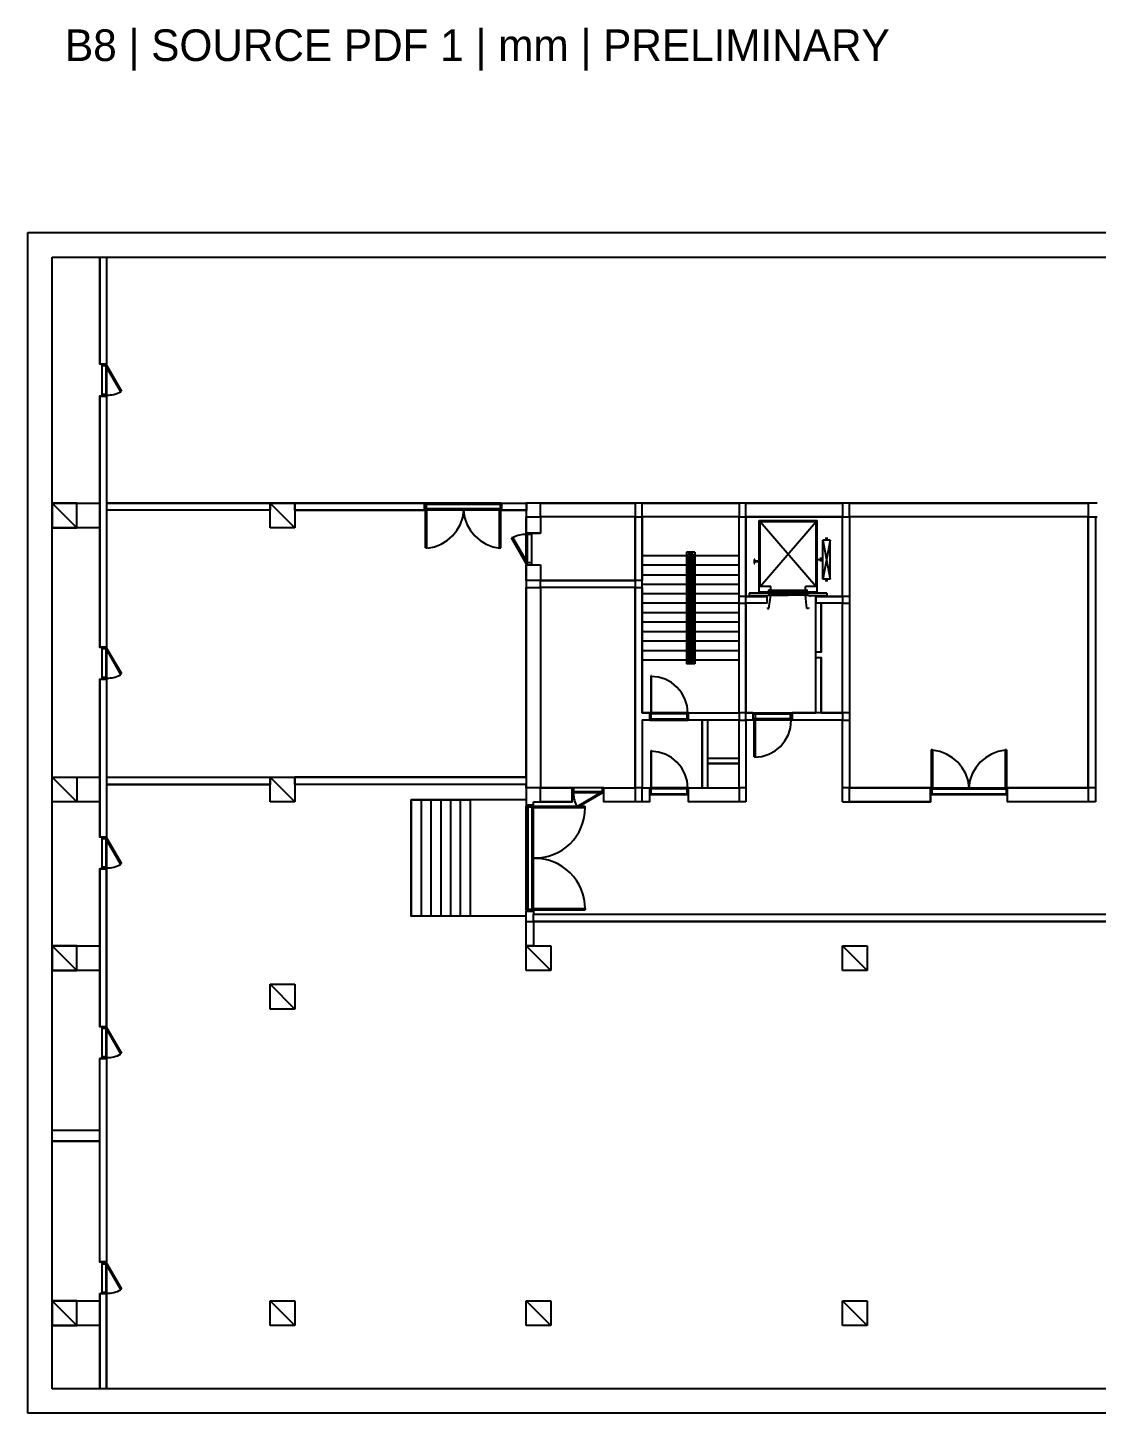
# Model space of a CAD drawing. Header units: millimetres. Extents: x -1062 to 473405, y -148599 to 38948.
# Drawn here: x -1062 to 29351, y -478 to 38948 of the extents above; entities that cross this region are included whole.
import ezdxf

# ---------------------------------------------------------------- set-up
doc = ezdxf.new("R2010")
doc.units = ezdxf.units.MM
for name, color, linetype in [('COLUMN', 1, 'Continuous'), ('CORE_REF', 8, 'Continuous'), ('DOOR', 3, 'Continuous'), ('TITLE', 2, 'Continuous'), ('WALL', 7, 'Continuous')]:
    doc.layers.add(name, color=color, linetype=linetype)

msp = doc.modelspace()

# ---------------------------------------------------------------- linework, layer by layer
at = {"layer": 'COLUMN'}
for p, q in [((334.3, 24721), (-363.9, 25419.5)), ((-363.9, 25419.5), (-363.9, 24721)), ((334.3, 25419.5), (-363.9, 25419.5)), ((-363.9, 25419.5), (994.3, 25419.5)), ((334.3, 24721), (334.3, 25419.5)), ((994.3, 25419.5), (994.3, 24721)), ((6541.2, 24721), (5843.1, 25419.5)), ((5843.1, 25419.5), (6541.2, 25419.5)), ((5843.1, 24721), (5843.1, 25419.5)), ((6541.2, 25419.5), (6541.2, 24721)), ((-363.9, 24721), (334.3, 24721)), ((994.3, 24721), (-363.9, 24721)), ((6541.2, 24721), (5843.1, 24721)), ((-363.9, 17620.9), (994.3, 17620.9)), ((334.3, 16922.4), (-363.9, 17620.9)), ((-363.9, 17620.9), (334.3, 17620.9)), ((-363.9, 16922.4), (-363.9, 17620.9)), ((334.3, 17620.9), (334.3, 16922.4)), ((994.3, 17620.9), (994.3, 16922.4)), ((6541.2, 16922.4), (5843.1, 17620.9)), ((5843.1, 17620.9), (6541.2, 17620.9)), ((5843.1, 16922.4), (5843.1, 17620.9)), ((6541.2, 17620.9), (6541.2, 16922.4)), ((994.3, 16922.4), (-363.9, 16922.4)), ((334.3, 16922.4), (-363.9, 16922.4)), ((6541.2, 16922.4), (5843.1, 16922.4)), ((334.3, 12121.3), (-363.9, 12819.8)), ((-363.9, 12819.8), (-363.9, 12121.3)), ((334.3, 12819.8), (-363.9, 12819.8)), ((-363.9, 12819.8), (994.3, 12819.8)), ((334.3, 12121.3), (334.3, 12819.8)), ((994.3, 12819.8), (994.3, 12121.3)), ((13827.2, 12121.3), (13129, 12819.8)), ((13129, 12819.8), (13827.2, 12819.8)), ((13129, 12121.3), (13129, 12819.8)), ((13827.2, 12819.8), (13827.2, 12121.3)), ((22826.7, 12121.3), (22128.5, 12819.8)), ((22128.5, 12819.8), (22826.7, 12819.8)), ((22128.5, 12121.3), (22128.5, 12819.8)), ((22826.7, 12819.8), (22826.7, 12121.3)), ((-363.9, 12121.3), (334.3, 12121.3)), ((994.3, 12121.3), (-363.9, 12121.3)), ((13827.2, 12121.3), (13129, 12121.3)), ((22826.7, 12121.3), (22128.5, 12121.3)), ((6541.2, 11016.3), (5843.1, 11727.5)), ((5843.1, 11727.5), (6541.2, 11727.5)), ((5843.1, 11016.3), (5843.1, 11727.5)), ((6541.2, 11727.5), (6541.2, 11016.3)), ((6541.2, 11016.3), (5843.1, 11016.3)), ((334.3, 2023.7), (-363.9, 2722.3)), ((-363.9, 2722.3), (-363.9, 2023.7)), ((334.3, 2722.3), (-363.9, 2722.3)), ((-363.9, 2722.3), (994.3, 2722.3)), ((334.3, 2023.7), (334.3, 2722.3)), ((994.3, 2722.3), (994.3, 2023.7)), ((6541.2, 2023.7), (5843.1, 2722.3)), ((5843.1, 2722.3), (6541.2, 2722.3)), ((5843.1, 2023.7), (5843.1, 2722.3)), ((6541.2, 2722.3), (6541.2, 2023.7)), ((13827.2, 2023.7), (13129, 2722.3)), ((13129, 2722.3), (13827.2, 2722.3)), ((13129, 2023.7), (13129, 2722.3)), ((13827.2, 2722.3), (13827.2, 2023.7)), ((22826.7, 2023.7), (22128.5, 2722.3)), ((22128.5, 2722.3), (22826.7, 2722.3)), ((22128.5, 2023.7), (22128.5, 2722.3)), ((22826.7, 2722.3), (22826.7, 2023.7)), ((-363.9, 2023.7), (334.3, 2023.7)), ((994.3, 2023.7), (-363.9, 2023.7)), ((6541.2, 2023.7), (5843.1, 2023.7)), ((13827.2, 2023.7), (13129, 2023.7)), ((22826.7, 2023.7), (22128.5, 2023.7))]:
    msp.add_line(p, q, dxfattribs=at)
at = {"layer": 'CORE_REF'}
for p, q in [((19754.9, 22892), (19754.9, 24924.2)), ((19754.9, 24924.2), (21405, 24924.2)), ((19780.3, 23044.4), (19780.3, 24898.8)), ((19780.3, 24898.8), (21379.6, 24898.8)), ((19780.3, 23044.4), (21379.6, 24898.8)), ((19780.3, 24898.8), (21379.6, 23044.4)), ((21379.6, 23044.4), (21379.6, 24898.8)), ((21405, 22892), (21405, 24924.2)), ((21773.1, 24365.3), (21570, 24365.3)), ((21570, 23260.3), (21570, 24365.3)), ((21773.1, 24365.3), (21570, 23260.3)), ((21570, 24365.3), (21773.1, 23260.3)), ((21633.5, 24416.1), (21709.6, 24416.1)), ((21671.6, 24416.1), (21633.5, 24416.1)), ((21671.6, 24416.1), (21671.6, 24390.7)), ((21684.3, 24416.1), (21671.6, 24416.1)), ((21671.6, 24390.7), (21671.6, 24365.3)), ((21709.6, 24416.1), (21684.3, 24416.1)), ((21773.1, 23260.3), (21773.1, 24365.3)), ((17685.9, 23920.8), (16429.3, 23920.8)), ((17927.1, 24022.4), (17685.9, 24022.4)), ((17685.9, 24022.4), (17685.9, 20847.1)), ((17876.3, 23971.6), (17736.7, 23971.6)), ((17736.7, 23971.6), (17736.7, 20897.9)), ((17876.3, 23920.8), (17736.7, 23920.8)), ((17774.7, 23920.8), (17774.7, 20948.7)), ((17825.5, 23920.8), (17825.5, 20948.7)), ((17876.3, 23920.8), (17863.6, 23920.8)), ((17876.3, 23971.6), (17876.3, 20897.9)), ((17927.1, 24022.4), (17927.1, 20847.1)), ((19183.7, 23920.8), (17927.1, 23920.8)), ((19628, 23819.2), (19615.3, 23819.2)), ((19615.3, 23819.2), (19615.3, 23704.9)), ((19615.3, 23704.9), (19628, 23704.9)), ((19628, 23768.4), (19628, 23819.2)), ((19640.7, 23768.4), (19628, 23768.4)), ((19628, 23717.6), (19628, 23755.7)), ((19628, 23755.7), (19640.7, 23755.7)), ((19691.4, 23768.4), (19640.7, 23768.4)), ((19640.7, 23755.7), (19691.4, 23755.7)), ((19729.5, 23768.4), (19691.4, 23768.4)), ((19691.4, 23755.7), (19729.5, 23755.7)), ((19729.5, 23755.7), (19729.5, 23768.4)), ((21392.3, 23806.5), (21392.3, 23819.2)), ((21392.3, 23819.2), (21430.4, 23819.2)), ((21430.4, 23806.5), (21392.3, 23806.5)), ((21430.4, 23819.2), (21455.8, 23819.2)), ((21455.8, 23806.5), (21430.4, 23806.5)), ((21455.8, 23819.2), (21468.5, 23819.2)), ((21468.5, 23806.5), (21455.8, 23806.5)), ((21468.5, 23819.2), (21493.9, 23819.2)), ((21493.9, 23806.5), (21468.5, 23806.5)), ((21493.9, 23819.2), (21506.6, 23819.2)), ((21506.6, 23806.5), (21493.9, 23806.5)), ((21506.6, 23819.2), (21506.6, 23870)), ((21506.6, 23870), (21506.6, 23755.7)), ((21506.6, 23755.7), (21506.6, 23806.5)), ((17685.9, 23654.1), (16429.3, 23654.1)), ((17685.9, 23374.6), (16429.3, 23374.6)), ((17774.7, 23654.1), (17736.7, 23654.1)), ((17774.7, 23374.6), (17736.7, 23374.6)), ((17876.3, 23654.1), (17825.5, 23654.1)), ((17876.3, 23374.6), (17825.5, 23374.6)), ((19183.7, 23654.1), (17927.1, 23654.1)), ((19183.7, 23374.6), (17927.1, 23374.6)), ((17685.9, 23107.9), (16429.3, 23107.9)), ((17774.7, 23107.9), (17736.7, 23107.9)), ((17876.3, 23107.9), (17825.5, 23107.9)), ((19183.7, 23107.9), (17927.1, 23107.9)), ((19754.9, 22892), (21405, 22892)), ((20084.9, 23044.4), (19780.3, 23044.4)), ((20084.9, 22942.8), (20021.4, 22942.8)), ((20034.1, 22942.8), (20580, 22942.8)), ((20034.1, 22904.7), (20034.1, 22942.8)), ((20034.1, 22904.7), (20580, 22904.7)), ((20084.9, 22942.8), (20084.9, 23044.4)), ((20580, 22942.8), (21113.1, 22942.8)), ((20580, 22904.7), (20580, 22942.8)), ((20580, 22904.7), (21113.1, 22904.7)), ((21379.6, 23044.4), (21075, 23044.4)), ((21075, 22942.8), (21075, 23044.4)), ((21075, 22942.8), (21138.5, 22942.8)), ((21113.1, 22904.7), (21113.1, 22942.8)), ((21773.1, 23260.3), (21570, 23260.3)), ((21671.6, 23222.2), (21633.5, 23222.2)), ((21709.6, 23209.5), (21633.5, 23209.5)), ((21671.6, 23234.9), (21671.6, 23260.3)), ((21671.6, 23222.2), (21671.6, 23234.9)), ((21684.3, 23222.2), (21671.6, 23222.2)), ((21709.6, 23222.2), (21684.3, 23222.2)), ((17685.9, 22841.2), (16429.3, 22841.2)), ((17685.9, 22574.4), (16429.3, 22574.4)), ((17774.7, 22841.2), (17736.7, 22841.2)), ((17774.7, 22574.4), (17736.7, 22574.4)), ((17876.3, 22841.2), (17825.5, 22841.2)), ((17876.3, 22574.4), (17825.5, 22574.4)), ((19183.7, 22841.2), (17927.1, 22841.2)), ((19183.7, 22574.4), (17927.1, 22574.4)), ((21684.3, 22853.9), (19475.6, 22853.9)), ((19475.6, 22853.9), (19475.6, 22765)), ((19475.6, 22790.4), (19996.1, 22790.4)), ((19932.6, 22765), (20008.8, 22803.1)), ((20084.9, 22803.1), (20008.8, 22803.1)), ((20008.8, 22803.1), (20008.8, 22790.4)), ((20034.1, 22853.9), (20580, 22853.9)), ((20034.1, 22853.9), (20034.1, 22803.1)), ((20034.1, 22803.1), (20580, 22803.1)), ((20034.1, 22422), (20084.9, 22803.1)), ((21113.1, 22853.9), (20580, 22853.9)), ((20580, 22803.1), (20580, 22853.9)), ((21113.1, 22803.1), (20580, 22803.1)), ((21113.1, 22422), (21075, 22803.1)), ((21075, 22803.1), (21151.1, 22803.1)), ((21113.1, 22853.9), (21113.1, 22803.1)), ((21151.1, 22803.1), (21151.1, 22790.4)), ((21227.3, 22765), (21151.1, 22803.1)), ((21163.8, 22790.4), (21684.3, 22790.4)), ((21684.3, 22853.9), (21684.3, 22765)), ((17685.9, 22295), (16429.3, 22295)), ((17774.7, 22295), (17736.7, 22295)), ((17876.3, 22295), (17825.5, 22295)), ((19183.7, 22295), (17927.1, 22295)), ((19996.1, 22447.4), (19996.1, 22422)), ((19996.1, 22422), (20034.1, 22422)), ((21163.8, 22422), (21113.1, 22422)), ((21163.8, 22447.4), (21163.8, 22422)), ((17685.9, 22028.3), (16429.3, 22028.3)), ((17685.9, 21761.6), (16429.3, 21761.6)), ((17774.7, 22028.3), (17736.7, 22028.3)), ((17774.7, 21761.6), (17736.7, 21761.6)), ((17876.3, 22028.3), (17825.5, 22028.3)), ((17876.3, 21761.6), (17825.5, 21761.6)), ((19183.7, 22028.3), (17927.1, 22028.3)), ((19183.7, 21761.6), (17927.1, 21761.6)), ((17685.9, 21494.8), (16429.3, 21494.8)), ((17774.7, 21494.8), (17736.7, 21494.8)), ((17876.3, 21494.8), (17825.5, 21494.8)), ((19183.7, 21494.8), (17927.1, 21494.8)), ((17685.9, 21215.4), (16429.3, 21215.4)), ((17685.9, 20948.7), (16429.3, 20948.7)), ((17774.7, 21215.4), (17736.7, 21215.4)), ((17774.7, 20948.7), (17736.7, 20948.7)), ((17876.3, 20897.9), (17736.7, 20897.9)), ((17876.3, 20948.7), (17774.7, 20948.7)), ((17876.3, 21215.4), (17825.5, 21215.4)), ((17876.3, 20948.7), (17863.6, 20948.7)), ((19183.7, 21215.4), (17927.1, 21215.4)), ((19183.7, 20948.7), (17927.1, 20948.7)), ((17927.1, 20847.1), (17685.9, 20847.1))]:
    msp.add_line(p, q, dxfattribs=at)
at = {"layer": 'DOOR'}
for p, q in [((1184.7, 29369.6), (1045.1, 29369.6)), ((1045.1, 29369.6), (1045.1, 29331.5)), ((1045.1, 29331.5), (1159.3, 29331.5)), ((1045.1, 29331.5), (1045.1, 28518.6)), ((1159.3, 29331.5), (1159.3, 29344.2)), ((1159.3, 29344.2), (1184.7, 29344.2)), ((1184.7, 29344.2), (1159.3, 29318.8)), ((1159.3, 29331.5), (1159.3, 28505.9)), ((1159.3, 29318.8), (1578.2, 28594.9)), ((1184.7, 29344.2), (1184.7, 29369.6)), ((1184.7, 29344.2), (1603.6, 28607.6)), ((1184.7, 29344.2), (1184.7, 28505.9)), ((1045.1, 28518.6), (1159.3, 28518.6)), ((1045.1, 28518.6), (1045.1, 28467.8)), ((1184.7, 28467.8), (1045.1, 28467.8)), ((1159.3, 28518.6), (1159.3, 28505.9)), ((1159.3, 28505.9), (1184.7, 28505.9)), ((1184.7, 28505.9), (1184.7, 28467.8)), ((1192.3, 28493.6), (1243.2, 28493.7)), ((1243.2, 28493.7), (1293.9, 28497.3)), ((1293.9, 28497.3), (1344, 28504.3)), ((1344, 28504.3), (1393.5, 28514.7)), ((1393.5, 28514.7), (1442.2, 28528.4)), ((1442.2, 28528.4), (1489.9, 28545.5)), ((1489.9, 28545.5), (1536.4, 28565.8)), ((1536.4, 28565.8), (1581.6, 28589.3)), ((1578.2, 28594.9), (1603.6, 28607.6)), ((10260.4, 25419.5), (10235, 25419.5)), ((10260.4, 25381.4), (10260.4, 25419.5)), ((12405.5, 25419.5), (10260.4, 25419.5)), ((10285.7, 25381.4), (10260.4, 25381.4)), ((10260.4, 25216.3), (10260.4, 25254.4)), ((10260.4, 25254.4), (10285.7, 25254.4)), ((10285.7, 25254.4), (10285.7, 25381.4)), ((12392.8, 25381.4), (10285.7, 25381.4)), ((12392.8, 25254.4), (10285.7, 25254.4)), ((12392.8, 25254.4), (12392.8, 25381.4)), ((12392.8, 25381.4), (12405.5, 25381.4)), ((12405.5, 25254.4), (12392.8, 25254.4)), ((12405.5, 25381.4), (12405.5, 25419.5)), ((12405.5, 25419.5), (12430.9, 25419.5)), ((12405.5, 25216.3), (12405.5, 25254.4)), ((10235, 25216.3), (10260.4, 25216.3)), ((12405.5, 25216.3), (10260.4, 25216.3)), ((10260.4, 24149.4), (10260.4, 25216.3)), ((10298.4, 24149.4), (10298.4, 25216.3)), ((11252.2, 24817.1), (11318.3, 25009.6)), ((11318.3, 25009.6), (11349.8, 25215.7)), ((11341.4, 25215.7), (11372.9, 25009.6)), ((11372.9, 25009.6), (11439.1, 24817.1)), ((12367.4, 24149.4), (12367.4, 25216.3)), ((12430.9, 25216.3), (12405.5, 25216.3)), ((12405.5, 24149.4), (12405.5, 25216.3)), ((10878.5, 24356.2), (11028.9, 24487)), ((11028.9, 24487), (11154.6, 24641.8)), ((11154.6, 24641.8), (11252.2, 24817.1)), ((11439.1, 24817.1), (11536.7, 24641.8)), ((11536.7, 24641.8), (11662.3, 24487)), ((11662.3, 24487), (11812.8, 24356.2)), ((12790, 24457.9), (12744.9, 24434.4)), ((12836.5, 24478.2), (12790, 24457.9)), ((12884.2, 24495.3), (12836.5, 24478.2)), ((12932.9, 24509), (12884.2, 24495.3)), ((12982.4, 24519.4), (12932.9, 24509)), ((13032.6, 24526.4), (12982.4, 24519.4)), ((13083.2, 24530), (13032.6, 24526.4)), ((13134.1, 24530.1), (13083.2, 24530)), ((13129, 24543.1), (13129, 24568.5)), ((13129, 24568.5), (13281.3, 24568.5)), ((13167.1, 24543.1), (13129, 24543.1)), ((13129, 23704.9), (13129, 24543.1)), ((13167.1, 24530.4), (13167.1, 24543.1)), ((13167.1, 23717.6), (13167.1, 24543.1)), ((13281.3, 24530.4), (13167.1, 24530.4)), ((13281.3, 24530.4), (13281.3, 24568.5)), ((13281.3, 23717.6), (13281.3, 24530.4)), ((10260.4, 24149.4), (10298.4, 24149.4)), ((10311.8, 24141.8), (10516.6, 24180.2)), ((10516.6, 24180.2), (10706.6, 24252.8)), ((10706.6, 24252.8), (10878.5, 24356.2)), ((11812.8, 24356.2), (11984.6, 24252.8)), ((11984.6, 24252.8), (12174.7, 24180.2)), ((12174.7, 24180.2), (12379.5, 24141.8)), ((12367.4, 24149.4), (12405.5, 24149.4)), ((12748.2, 24441.5), (12710.2, 24428.8)), ((13129, 23704.9), (12710.2, 24428.8)), ((13167.1, 23717.6), (12748.2, 24441.5)), ((13129, 23704.9), (13167.1, 23717.6)), ((13167.1, 23704.9), (13129, 23704.9)), ((13129, 23704.9), (13129, 23666.8)), ((13129, 23666.8), (13281.3, 23666.8)), ((13281.3, 23717.6), (13167.1, 23717.6)), ((13167.1, 23717.6), (13167.1, 23704.9)), ((13281.3, 23666.8), (13281.3, 23717.6)), ((1184.7, 21317), (1045.1, 21317)), ((1045.1, 21317), (1045.1, 21278.9)), ((1159.3, 21278.9), (1159.3, 21291.6)), ((1159.3, 21291.6), (1184.7, 21291.6)), ((1184.7, 21291.6), (1159.3, 21278.9)), ((1184.7, 21291.6), (1184.7, 21317)), ((1184.7, 21291.6), (1603.6, 20567.6)), ((1184.7, 21291.6), (1184.7, 20453.3)), ((1045.1, 21278.9), (1159.3, 21278.9)), ((1045.1, 21278.9), (1045.1, 20466)), ((1159.3, 21278.9), (1159.3, 20453.3)), ((1159.3, 21278.9), (1578.2, 20542.2)), ((1489.9, 20492.8), (1536.4, 20513.1)), ((1536.4, 20513.1), (1581.6, 20536.7)), ((1578.2, 20542.2), (1603.6, 20567.6)), ((16670.4, 20504.1), (16670.4, 19449.9)), ((16695.8, 20504.1), (16670.4, 20504.1)), ((16695.8, 19449.9), (16695.8, 20504.1)), ((1045.1, 20466), (1159.3, 20466)), ((1045.1, 20466), (1045.1, 20415.2)), ((1184.7, 20415.2), (1045.1, 20415.2)), ((1159.3, 20466), (1159.3, 20453.3)), ((1159.3, 20453.3), (1184.7, 20453.3)), ((1184.7, 20453.3), (1184.7, 20415.2)), ((1192.3, 20441), (1243.2, 20441.1)), ((1243.2, 20441.1), (1293.9, 20444.7)), ((1293.9, 20444.7), (1344, 20451.7)), ((1344, 20451.7), (1393.5, 20462.1)), ((1393.5, 20462.1), (1442.2, 20475.8)), ((1442.2, 20475.8), (1489.9, 20492.8)), ((16887.8, 20470.1), (16676.8, 20491.4)), ((17084.4, 20409.1), (16887.8, 20470.1)), ((17262.3, 20312.5), (17084.4, 20409.1)), ((17417.3, 20184.5), (17262.3, 20312.5)), ((17545.1, 20029.4), (17417.3, 20184.5)), ((17641.7, 19851.4), (17545.1, 20029.4)), ((17702.7, 19654.8), (17641.7, 19851.4)), ((16670.4, 19449.9), (16645.1, 19449.9)), ((16645.1, 19449.9), (16645.1, 19246.7)), ((16670.4, 19449.9), (16695.8, 19449.9)), ((16670.4, 19424.5), (16670.4, 19449.9)), ((16683.1, 19424.5), (16670.4, 19424.5)), ((16683.1, 19284.8), (16683.1, 19424.5)), ((17698.6, 19424.5), (16683.1, 19424.5)), ((17711.3, 19449.9), (16695.8, 19449.9)), ((17711.3, 19424.5), (17698.6, 19424.5)), ((17698.6, 19424.5), (17698.6, 19284.8)), ((17724, 19443.6), (17702.7, 19654.8)), ((17736.7, 19449.9), (17711.3, 19449.9)), ((17711.3, 19449.9), (17711.3, 19424.5)), ((17736.7, 19246.7), (17736.7, 19449.9)), ((19589.9, 19246.7), (19589.9, 19449.9)), ((19589.9, 19449.9), (19615.3, 19449.9)), ((19615.3, 19449.9), (19615.3, 19424.5)), ((19615.3, 19449.9), (20668.8, 19449.9)), ((19615.3, 19424.5), (19640.7, 19424.5)), ((19640.7, 19424.5), (19640.7, 19284.8)), ((19640.7, 19424.5), (20643.4, 19424.5)), ((20643.4, 19284.8), (20643.4, 19424.5)), ((20643.4, 19424.5), (20668.8, 19424.5)), ((20668.8, 19424.5), (20668.8, 19449.9)), ((20668.8, 19449.9), (20694.2, 19449.9)), ((16645.1, 19246.7), (16670.4, 19246.7)), ((16670.4, 19246.7), (16670.4, 19284.8)), ((16670.4, 19284.8), (16683.1, 19284.8)), ((16670.4, 19246.7), (17711.3, 19246.7)), ((16683.1, 19284.8), (17698.6, 19284.8)), ((17698.6, 19284.8), (17711.3, 19284.8)), ((17711.3, 19284.8), (17711.3, 19246.7)), ((17711.3, 19246.7), (17736.7, 19246.7)), ((19615.3, 19246.7), (19589.9, 19246.7)), ((19640.7, 19284.8), (19615.3, 19284.8)), ((19615.3, 19284.8), (19615.3, 19246.7)), ((19615.3, 18205.2), (19615.3, 19246.7)), ((19615.3, 19246.7), (19640.7, 19246.7)), ((20643.4, 19284.8), (19640.7, 19284.8)), ((19640.7, 19246.7), (19640.7, 18205.2)), ((20668.8, 19246.7), (19640.7, 19246.7)), ((20586.5, 18832.5), (20647.5, 19029.2)), ((20668.8, 19284.8), (20643.4, 19284.8)), ((20647.5, 19029.2), (20668.8, 19240.4)), ((20668.8, 19246.7), (20668.8, 19284.8)), ((20694.2, 19246.7), (20668.8, 19246.7)), ((20362.1, 18499.4), (20490, 18654.5)), ((20490, 18654.5), (20586.5, 18832.5)), ((16670.4, 18370.3), (16670.4, 17316.1)), ((16695.8, 18370.3), (16670.4, 18370.3)), ((16887.8, 18336.3), (16676.8, 18357.6)), ((16695.8, 17316.1), (16695.8, 18370.3)), ((17084.4, 18275.3), (16887.8, 18336.3)), ((17262.3, 18178.7), (17084.4, 18275.3)), ((17417.3, 18050.7), (17262.3, 18178.7)), ((19640.7, 18205.2), (19615.3, 18205.2)), ((19621.6, 18192.5), (19832.7, 18213.8)), ((19832.7, 18213.8), (20029.2, 18274.8)), ((20029.2, 18274.8), (20207.1, 18371.5)), ((20207.1, 18371.5), (20362.1, 18499.4)), ((24654.5, 18395.7), (24654.5, 17316.1)), ((24692.6, 18395.7), (24654.5, 18395.7)), ((24692.6, 18395.7), (24692.6, 17316.1)), ((24898, 18352.2), (24693.2, 18390.6)), ((25088, 18279.7), (24898, 18352.2)), ((25259.9, 18176.2), (25088, 18279.7)), ((25410.3, 18045.4), (25259.9, 18176.2)), ((26194.2, 18176.2), (26043.8, 18045.4)), ((26366.1, 18279.7), (26194.2, 18176.2)), ((26556.1, 18352.2), (26366.1, 18279.7)), ((26760.9, 18390.6), (26556.1, 18352.2)), ((26799.6, 18395.7), (26761.6, 18395.7)), ((26761.6, 18395.7), (26761.6, 17316.1)), ((26799.6, 18395.7), (26799.6, 17316.1)), ((17545.1, 17895.6), (17417.3, 18050.7)), ((17641.7, 17717.6), (17545.1, 17895.6)), ((25536, 17890.6), (25410.3, 18045.4)), ((25633.6, 17715.3), (25536, 17890.6)), ((25918.1, 17890.6), (25820.5, 17715.3)), ((26043.8, 18045.4), (25918.1, 17890.6)), ((17702.7, 17520.9), (17641.7, 17717.6)), ((17724, 17309.8), (17702.7, 17520.9)), ((25699.8, 17522.8), (25633.6, 17715.3)), ((25731.2, 17316.7), (25699.8, 17522.8)), ((25754.3, 17522.8), (25722.9, 17316.7)), ((25820.5, 17715.3), (25754.3, 17522.8)), ((14436.4, 17176.4), (14436.4, 17316.1)), ((14474.5, 17316.1), (14436.4, 17316.1)), ((14461.8, 17176.4), (14436.4, 17176.4)), ((14474.5, 17201.8), (14461.8, 17201.8)), ((14461.8, 17201.8), (14461.8, 17176.4)), ((15286.9, 17201.8), (14461.8, 17201.8)), ((15299.6, 17176.4), (14461.8, 17176.4)), ((15286.9, 17316.1), (14474.5, 17316.1)), ((14474.5, 17316.1), (14474.5, 17201.8)), ((14474.9, 17168.8), (14475, 17117.8)), ((14475, 17117.8), (14478.6, 17067.2)), ((14478.6, 17067.2), (14485.6, 17017)), ((14485.6, 17017), (14495.9, 16967.4)), ((14495.9, 16967.4), (14509.7, 16918.7)), ((15286.9, 17201.8), (14563.4, 16782.6)), ((15299.6, 17176.4), (14576.1, 16757.2)), ((15337.6, 17316.1), (15286.9, 17316.1)), ((15286.9, 17316.1), (15286.9, 17201.8)), ((15286.9, 17201.8), (15299.6, 17201.8)), ((15299.6, 17176.4), (15286.9, 17201.8)), ((15299.6, 17201.8), (15299.6, 17176.4)), ((15299.6, 17176.4), (15337.6, 17176.4)), ((15337.6, 17176.4), (15337.6, 17316.1)), ((16670.4, 17316.1), (16645.1, 17316.1)), ((16645.1, 17316.1), (16645.1, 17125.6)), ((16645.1, 17125.6), (16670.4, 17125.6)), ((16670.4, 17316.1), (16695.8, 17316.1)), ((16670.4, 17290.7), (16670.4, 17316.1)), ((16683.1, 17290.7), (16670.4, 17290.7)), ((16670.4, 17125.6), (16670.4, 17151)), ((16670.4, 17151), (16683.1, 17151)), ((16670.4, 17125.6), (17711.3, 17125.6)), ((16683.1, 17151), (16683.1, 17290.7)), ((17698.6, 17290.7), (16683.1, 17290.7)), ((16683.1, 17151), (17698.6, 17151)), ((17711.3, 17316.1), (16695.8, 17316.1)), ((17711.3, 17290.7), (17698.6, 17290.7)), ((17698.6, 17290.7), (17698.6, 17151)), ((17698.6, 17151), (17711.3, 17151)), ((17736.7, 17316.1), (17711.3, 17316.1)), ((17711.3, 17316.1), (17711.3, 17290.7)), ((17711.3, 17151), (17711.3, 17125.6)), ((17711.3, 17125.6), (17736.7, 17125.6)), ((17736.7, 17125.6), (17736.7, 17316.1)), ((24629.1, 17125.6), (24629.1, 17316.1)), ((24629.1, 17316.1), (24654.5, 17316.1)), ((24654.5, 17125.6), (24629.1, 17125.6)), ((24654.5, 17316.1), (24654.5, 17290.7)), ((24654.5, 17316.1), (26799.6, 17316.1)), ((24654.5, 17290.7), (24667.2, 17290.7)), ((24667.2, 17151), (24654.5, 17151)), ((24654.5, 17151), (24654.5, 17125.6)), ((24654.5, 17125.6), (26799.6, 17125.6)), ((24667.2, 17290.7), (24667.2, 17151)), ((24667.2, 17290.7), (26786.9, 17290.7)), ((24667.2, 17151), (26786.9, 17151)), ((26799.6, 17290.7), (26786.9, 17290.7)), ((26786.9, 17290.7), (26786.9, 17151)), ((26786.9, 17151), (26799.6, 17151)), ((26799.6, 17316.1), (26799.6, 17290.7)), ((26825, 17316.1), (26799.6, 17316.1)), ((26799.6, 17151), (26799.6, 17125.6)), ((26799.6, 17125.6), (26825, 17125.6)), ((26825, 17125.6), (26825, 17316.1)), ((13129, 16795.4), (13129, 16820.8)), ((13129, 16820.8), (13332.1, 16820.8)), ((13179.8, 16795.4), (13129, 16795.4)), ((13129, 13848.6), (13129, 16795.4)), ((13179.8, 16769.9), (13179.8, 16795.4)), ((13294, 16769.9), (13179.8, 16769.9)), ((13179.8, 13861.4), (13179.8, 16769.9)), ((13332.1, 16795.4), (13294, 16795.4)), ((13294, 16795.4), (13294, 16769.9)), ((13294, 13861.4), (13294, 16769.9)), ((13332.1, 16820.8), (13332.1, 16795.4)), ((13332.1, 13848.6), (13332.1, 16795.4)), ((13332.1, 16795.4), (14804.5, 16795.4)), ((13332.1, 16757.2), (14804.5, 16757.2)), ((14509.7, 16918.7), (14526.7, 16871)), ((14526.7, 16871), (14547, 16824.5)), ((14547, 16824.5), (14570.5, 16779.3)), ((14563.4, 16782.6), (14576.1, 16757.2)), ((14776.8, 16470.4), (14797.8, 16612.1)), ((14797.8, 16612.1), (14804.5, 16756.2)), ((14804.5, 16757.2), (14804.5, 16795.4)), ((14632.2, 16070.3), (14693.5, 16198.6)), ((14693.5, 16198.6), (14741.9, 16332.3)), ((14741.9, 16332.3), (14776.8, 16470.4)), ((1184.7, 15919), (1045.1, 15919)), ((1045.1, 15919), (1045.1, 15880.9)), ((1045.1, 15880.9), (1159.3, 15880.9)), ((1045.1, 15880.9), (1045.1, 15068)), ((1159.3, 15880.9), (1159.3, 15893.6)), ((1159.3, 15893.6), (1184.7, 15893.6)), ((1184.7, 15893.6), (1159.3, 15868.2)), ((1159.3, 15880.9), (1159.3, 15055.3)), ((1159.3, 15868.2), (1578.2, 15144.2)), ((1184.7, 15893.6), (1184.7, 15919)), ((1184.7, 15893.6), (1603.6, 15169.6)), ((1184.7, 15893.6), (1184.7, 15055.3)), ((14374, 15728.4), (14472, 15834.3)), ((14472, 15834.3), (14558.2, 15948.6)), ((14558.2, 15948.6), (14632.2, 16070.3)), ((13761.8, 15375), (13896.5, 15420.1)), ((13896.5, 15420.1), (14026.1, 15478.4)), ((14026.1, 15478.4), (14149.6, 15549.5)), ((14149.6, 15549.5), (14265.9, 15632.9)), ((14265.9, 15632.9), (14374, 15728.4)), ((1045.1, 15068), (1159.3, 15068)), ((1045.1, 15068), (1045.1, 15017.2)), ((1184.7, 15017.2), (1045.1, 15017.2)), ((1159.3, 15068), (1159.3, 15055.3)), ((1159.3, 15055.3), (1184.7, 15055.3)), ((1184.7, 15055.3), (1184.7, 15017.2)), ((1192.3, 15043), (1243.2, 15043.1)), ((1243.2, 15043.1), (1293.9, 15046.6)), ((1293.9, 15046.6), (1344, 15053.6)), ((1344, 15053.6), (1393.5, 15064)), ((1393.5, 15064), (1442.2, 15077.7)), ((1442.2, 15077.7), (1489.9, 15094.8)), ((1489.9, 15094.8), (1536.4, 15115.1)), ((1536.4, 15115.1), (1581.6, 15138.6)), ((1578.2, 15144.2), (1603.6, 15169.6)), ((13336.7, 15322.6), (13480.9, 15325.8)), ((13480.9, 15305.5), (13336.7, 15308.7)), ((13480.9, 15325.8), (13622.9, 15343.4)), ((13622.9, 15287.9), (13480.9, 15305.5)), ((13622.9, 15343.4), (13761.8, 15375)), ((13761.8, 15256.3), (13622.9, 15287.9)), ((13896.5, 15211.2), (13761.8, 15256.3)), ((14026.1, 15152.9), (13896.5, 15211.2)), ((14149.6, 15081.8), (14026.1, 15152.9)), ((14265.9, 14998.4), (14149.6, 15081.8)), ((14374, 14902.9), (14265.9, 14998.4)), ((14472, 14797), (14374, 14902.9)), ((14558.2, 14682.7), (14472, 14797)), ((14632.2, 14561), (14558.2, 14682.7)), ((14693.5, 14432.7), (14632.2, 14561)), ((14741.9, 14299), (14693.5, 14432.7)), ((14776.8, 14160.9), (14741.9, 14299)), ((13179.8, 13848.6), (13129, 13848.6)), ((13129, 13848.6), (13129, 13823.2)), ((13129, 13823.2), (13332.1, 13823.2)), ((13294, 13861.4), (13179.8, 13861.4)), ((13179.8, 13861.4), (13179.8, 13848.6)), ((13294, 13848.6), (13294, 13861.4)), ((13332.1, 13848.6), (13294, 13848.6)), ((13332.1, 13886.8), (14804.5, 13886.8)), ((13332.1, 13823.2), (13332.1, 13848.6)), ((13332.1, 13848.6), (14804.5, 13848.6)), ((14797.8, 14019.2), (14776.8, 14160.9)), ((14804.5, 13875.1), (14797.8, 14019.2)), ((14804.5, 13886.8), (14804.5, 13848.6)), ((1184.7, 10520.9), (1045.1, 10520.9)), ((1045.1, 10520.9), (1045.1, 10482.8)), ((1045.1, 10482.8), (1159.3, 10482.8)), ((1045.1, 10482.8), (1045.1, 9669.9)), ((1159.3, 10482.8), (1159.3, 10495.5)), ((1159.3, 10495.5), (1184.7, 10495.5)), ((1184.7, 10495.5), (1159.3, 10482.8)), ((1159.3, 10482.8), (1159.3, 9657.2)), ((1159.3, 10482.8), (1578.2, 9746.1)), ((1184.7, 10495.5), (1184.7, 10520.9)), ((1184.7, 10495.5), (1603.6, 9771.5)), ((1184.7, 10495.5), (1184.7, 9657.2)), ((1045.1, 9669.9), (1159.3, 9669.9)), ((1045.1, 9669.9), (1045.1, 9619.1)), ((1184.7, 9619.1), (1045.1, 9619.1)), ((1159.3, 9669.9), (1159.3, 9657.2)), ((1159.3, 9657.2), (1184.7, 9657.2)), ((1184.7, 9657.2), (1184.7, 9619.1)), ((1192.3, 9644.9), (1243.2, 9645)), ((1243.2, 9645), (1293.9, 9648.6)), ((1293.9, 9648.6), (1344, 9655.6)), ((1344, 9655.6), (1393.5, 9666)), ((1393.5, 9666), (1442.2, 9679.7)), ((1442.2, 9679.7), (1489.9, 9696.7)), ((1489.9, 9696.7), (1536.4, 9717)), ((1536.4, 9717), (1581.6, 9740.6)), ((1578.2, 9746.1), (1603.6, 9771.5)), ((1184.7, 3827.3), (1045.1, 3827.3)), ((1045.1, 3827.3), (1045.1, 3776.5)), ((1045.1, 3776.5), (1159.3, 3776.5)), ((1045.1, 3776.5), (1045.1, 2963.6)), ((1159.3, 3776.5), (1159.3, 3789.2)), ((1159.3, 3789.2), (1184.7, 3789.2)), ((1184.7, 3789.2), (1159.3, 3776.5)), ((1159.3, 3776.5), (1159.3, 2950.9)), ((1159.3, 3776.5), (1578.2, 3052.5)), ((1184.7, 3789.2), (1184.7, 3827.3)), ((1184.7, 3789.2), (1603.6, 3065.2)), ((1184.7, 3789.2), (1184.7, 2950.9)), ((1045.1, 2963.6), (1159.3, 2963.6)), ((1045.1, 2963.6), (1045.1, 2925.5)), ((1184.7, 2925.5), (1045.1, 2925.5)), ((1159.3, 2963.6), (1159.3, 2950.9)), ((1159.3, 2950.9), (1184.7, 2950.9)), ((1184.7, 2950.9), (1184.7, 2925.5)), ((1192.3, 2938.6), (1243.2, 2938.7)), ((1243.2, 2938.7), (1293.9, 2942.3)), ((1293.9, 2942.3), (1344, 2949.3)), ((1344, 2949.3), (1393.5, 2959.7)), ((1393.5, 2959.7), (1442.2, 2973.4)), ((1442.2, 2973.4), (1489.9, 2990.4)), ((1489.9, 2990.4), (1536.4, 3010.8)), ((1536.4, 3010.8), (1581.6, 3034.3)), ((1578.2, 3052.5), (1603.6, 3065.2))]:
    msp.add_line(p, q, dxfattribs=at)
at = {"layer": 'WALL'}
for p, q in [((-1062, -478.4), (-1062, 33116.5)), ((-1062, 33116.5), (53404.6, 33116.5)), ((-363.9, 32417.9), (994.3, 32417.9)), ((-363.9, 17620.9), (-363.9, 32417.9)), ((994.3, 32417.9), (994.3, 29369.6)), ((1184.7, 32417.9), (52706.5, 32417.9)), ((1184.7, 32417.9), (1184.7, 29369.6)), ((1184.7, 29369.6), (994.3, 29369.6)), ((994.3, 28467.8), (994.3, 21317)), ((994.3, 28467.8), (1184.7, 28467.8)), ((1184.7, 28467.8), (1184.7, 21317)), ((10235, 25419.5), (1184.7, 25419.5)), ((10235, 25216.3), (10235, 25419.5)), ((12430.9, 25216.3), (12430.9, 25419.5)), ((12430.9, 25419.5), (13129, 25419.5)), ((29376.4, 25419.5), (13129, 25419.5)), ((13129, 25419.5), (13129, 16922.4)), ((5843.1, 25216.3), (1184.7, 25216.3)), ((6541.2, 25216.3), (10235, 25216.3)), ((13129, 25216.3), (12430.9, 25216.3)), ((13535.2, 25025.8), (13535.2, 24568.5)), ((16226.2, 25025.8), (13535.2, 25025.8)), ((16226.2, 25025.8), (16226.2, 23222.2)), ((16429.3, 19449.9), (16429.3, 25025.8)), ((19183.7, 25025.8), (16429.3, 25025.8)), ((19183.7, 19449.9), (19183.7, 25025.8)), ((19374.1, 25025.8), (22128.5, 25025.8)), ((19374.1, 22765), (19374.1, 25025.8)), ((22128.5, 22765), (22128.5, 25025.8)), ((29122.5, 25025.8), (22331.6, 25025.8)), ((22331.6, 25025.8), (22331.6, 17316.1)), ((29122.5, 25025.8), (29122.5, 17316.1)), ((29325.6, 25025.8), (29376.4, 25025.8)), ((29325.6, 25025.8), (29325.6, 16922.4)), ((13129, 24568.5), (13535.2, 24568.5)), ((13129, 23666.8), (13535.2, 23666.8)), ((13535.2, 23666.8), (13535.2, 23222.2)), ((16226.2, 23222.2), (13535.2, 23222.2)), ((13535.2, 23019), (13535.2, 17316.1)), ((16226.2, 23019), (13535.2, 23019)), ((16226.2, 23019), (16226.2, 17316.1)), ((19970.7, 22765), (19374.1, 22765)), ((19970.7, 22574.4), (19374.1, 22574.4)), ((19374.1, 19449.9), (19374.1, 22574.4)), ((19970.7, 22765), (19970.7, 22574.4)), ((22128.5, 22765), (21366.9, 22765)), ((21366.9, 22765), (21366.9, 22574.4)), ((22128.5, 22574.4), (21366.9, 22574.4)), ((21366.9, 19449.9), (21366.9, 22574.4)), ((21519.3, 21177.3), (21519.3, 22574.4)), ((22128.5, 19449.9), (22128.5, 22574.4)), ((1184.7, 21317), (994.3, 21317)), ((21519.3, 19449.9), (21519.3, 21024.9)), ((994.3, 20415.2), (994.3, 15919)), ((994.3, 20415.2), (1184.7, 20415.2)), ((1184.7, 20415.2), (1184.7, 15919)), ((16632.4, 19449.9), (16429.3, 19449.9)), ((16632.4, 19449.9), (16632.4, 19246.7)), ((17749.4, 19449.9), (19183.7, 19449.9)), ((17749.4, 19246.7), (17749.4, 19449.9)), ((19577.2, 19449.9), (19374.1, 19449.9)), ((19577.2, 19449.9), (19577.2, 19246.7)), ((20694.2, 19449.9), (20694.2, 19246.7)), ((22128.5, 19449.9), (20694.2, 19449.9)), ((16632.4, 19246.7), (16429.3, 19246.7)), ((16429.3, 19246.7), (16429.3, 17316.1)), ((19183.7, 19246.7), (17749.4, 19246.7)), ((18130.2, 19246.7), (18130.2, 17316.1)), ((18282.5, 19246.7), (18282.5, 17316.1)), ((19183.7, 17316.1), (19183.7, 19246.7)), ((19577.2, 19246.7), (19374.1, 19246.7)), ((19374.1, 19246.7), (19374.1, 16922.4)), ((22128.5, 19246.7), (20694.2, 19246.7)), ((22128.5, 16922.4), (22128.5, 19246.7)), ((18282.5, 18167.1), (19183.7, 18167.1)), ((18282.5, 18014.7), (19183.7, 18014.7)), ((1184.7, 17620.9), (5843.1, 17620.9)), ((1184.7, 17417.7), (5843.1, 17417.7)), ((13129, 17620.9), (6541.2, 17620.9)), ((13129, 17417.7), (6541.2, 17417.7)), ((9854.2, 16973.2), (9854.2, 13670.8)), ((13129, 16973.2), (9854.2, 16973.2)), ((10133.4, 16973.2), (10133.4, 13670.8)), ((10412.7, 16973.2), (10412.7, 13670.8)), ((10691.9, 16973.2), (10691.9, 13670.8)), ((10971.2, 16973.2), (10971.2, 13670.8)), ((11250.4, 16973.2), (11250.4, 13670.8)), ((11529.7, 16973.2), (11529.7, 13670.8)), ((14436.4, 17316.1), (13535.2, 17316.1)), ((14436.4, 16922.4), (14436.4, 17316.1)), ((15337.6, 16922.4), (15337.6, 17316.1)), ((15337.6, 17316.1), (16226.2, 17316.1)), ((16429.3, 17316.1), (16632.4, 17316.1)), ((16632.4, 17316.1), (16632.4, 16922.4)), ((17749.4, 17316.1), (19183.7, 17316.1)), ((17749.4, 16922.4), (17749.4, 17316.1)), ((24629.1, 17316.1), (22331.6, 17316.1)), ((24629.1, 16922.4), (24629.1, 17316.1)), ((29122.5, 17316.1), (26825, 17316.1)), ((26825, 16922.4), (26825, 17316.1)), ((-363.9, 220.2), (-363.9, 16922.4)), ((13129, 16922.4), (13129, 16833.5)), ((13129, 16833.5), (13332.1, 16833.5)), ((13332.1, 16922.4), (14436.4, 16922.4)), ((13332.1, 16833.5), (13332.1, 16922.4)), ((16632.4, 16922.4), (15337.6, 16922.4)), ((19374.1, 16922.4), (17749.4, 16922.4)), ((22128.5, 16922.4), (24629.1, 16922.4)), ((29325.6, 16922.4), (26825, 16922.4)), ((1184.7, 15919), (994.3, 15919)), ((994.3, 15017.2), (994.3, 10520.9)), ((1184.7, 15017.2), (994.3, 15017.2)), ((1184.7, 10520.9), (1184.7, 15017.2)), ((13129, 12121.3), (13129, 13810.5)), ((13129, 13810.5), (13332.1, 13810.5)), ((13332.1, 13810.5), (13332.1, 13721.6)), ((13129, 13670.8), (9854.2, 13670.8)), ((13332.1, 13721.6), (49507.8, 13721.6)), ((13332.1, 13518.4), (13332.1, 12819.8)), ((13332.1, 13518.4), (49317.4, 13518.4)), ((1184.7, 10520.9), (994.3, 10520.9)), ((1184.7, 9619.1), (994.3, 9619.1)), ((994.3, 3827.3), (994.3, 9619.1)), ((1184.7, 9619.1), (1184.7, 3827.3)), ((-363.9, 7574.2), (994.3, 7574.2)), ((-363.9, 7269.4), (994.3, 7269.4)), ((1184.7, 3827.3), (994.3, 3827.3)), ((994.3, 2925.5), (994.3, 220.2)), ((1184.7, 2925.5), (994.3, 2925.5)), ((1184.7, 220.2), (1184.7, 2925.5)), ((994.3, 220.2), (-363.9, 220.2)), ((52706.5, 220.2), (1184.7, 220.2)), ((53404.6, -478.4), (-1062, -478.4))]:
    msp.add_line(p, q, dxfattribs=at)
for points in [[(994.3, 32417.9), (1184.7, 32417.9), (1184.7, 29369.6), (994.3, 29369.6), (994.3, 32417.9)], [(1185, 25419.5), (5843.1, 25419.5), (5843.1, 25216.3), (1185, 25216.3), (1185, 25215), (1185, 21315), (995, 21315), (995, 21317), (994.3, 21317), (994.3, 28467.8), (995, 28467.8), (995, 28470), (1185, 28470), (1185, 25420), (1185, 25419.5)], [(10235, 25419.5), (10235, 25216.3), (6541.2, 25216.3), (6541.2, 25419.5), (10235, 25419.5)], [(12430, 25420), (13130, 25420), (13130, 25215), (12430, 25215), (12430, 25420)], [(16226.2, 25419.5), (16226.2, 25025.8), (13535.2, 25025.8), (13535.2, 25419.5), (16226.2, 25419.5)], [(19183.7, 25419.5), (19183.7, 25025.8), (16429.3, 25025.8), (16429.3, 25419.5), (19183.7, 25419.5)], [(19374.1, 25419.5), (22128.5, 25419.5), (22128.5, 25025.8), (19374.1, 25025.8), (19374.1, 25419.5)], [(29122.5, 25419.5), (29122.5, 25025.8), (22331.6, 25025.8), (22331.6, 25419.5), (29122.5, 25419.5)], [(13535.2, 25025.8), (13535.2, 24568.5), (13129, 24568.5), (13129, 25025.8), (13535.2, 25025.8)], [(16429.3, 25025.8), (16429.3, 23222.2), (16226.2, 23222.2), (16226.2, 25025.8), (16429.3, 25025.8)], [(19374.1, 25025.8), (19374.1, 22765), (19183.7, 22765), (19183.7, 25025.8), (19374.1, 25025.8)], [(22331.6, 25025.8), (22331.6, 22765), (22128.5, 22765), (22128.5, 25025.8), (22331.6, 25025.8)], [(29325.6, 25025.8), (29325.6, 17316.1), (29122.5, 17316.1), (29122.5, 25025.8), (29325.6, 25025.8)], [(13535.2, 23666.8), (13535.2, 23222.2), (13129, 23222.2), (13129, 23666.8), (13535.2, 23666.8)], [(13129, 17620.9), (13129, 23019), (13535.2, 23019), (13535.2, 17316.1), (13129, 17316.1), (13129, 17417.7), (6541.2, 17417.7), (6541.2, 17620.9), (13129, 17620.9)], [(16226.2, 23019), (13535.2, 23019), (13535.2, 23222.2), (16226.2, 23222.2), (16226.2, 23019)], [(16226.2, 23019), (16429.3, 23019), (16429.3, 19449.9), (16632.4, 19449.9), (16632.4, 19246.7), (16429.3, 19246.7), (16429.3, 17316.1), (16226.2, 17316.1), (16226.2, 19246.7), (16226.2, 19449.9), (16226.2, 23019)], [(19374.1, 22574.4), (19374.1, 19449.9), (19183.7, 19449.9), (19183.7, 22574.4), (19374.1, 22574.4)], [(19970.7, 22765), (19970.7, 22574.4), (19374.1, 22574.4), (19374.1, 22765), (19970.7, 22765)], [(21366.9, 22765), (22128.5, 22765), (22128.5, 22574.4), (21519.3, 22574.4), (21519.3, 21177.3), (21366.9, 21177.3), (21366.9, 22574.4), (21366.9, 22765)], [(22331.6, 22574.4), (22331.6, 19449.9), (22128.5, 19449.9), (22128.5, 22574.4), (22331.6, 22574.4)], [(21366.9, 19449.9), (21366.9, 21024.9), (21519.3, 21024.9), (21519.3, 19449.9), (22128.5, 19449.9), (22128.5, 19246.7), (20694.2, 19246.7), (20694.2, 19449.9), (21366.9, 19449.9)], [(1184.7, 15920), (1184.7, 15919), (994.3, 15919), (994.3, 20415.2), (1184.7, 20415.2), (1184.7, 20415), (1185, 20415), (1185, 17620.9), (5843.1, 17620.9), (5843.1, 17417.7), (1185, 17417.7), (1185, 15920), (1184.7, 15920)], [(18130, 17316.1), (18130, 19245), (18130.2, 19245), (18130.2, 19246.7), (17749.4, 19246.7), (17749.4, 19449.9), (19183.7, 19449.9), (19183.7, 19246.7), (19374.1, 19246.7), (19374.1, 17316.1), (19183.7, 17316.1), (19183.7, 16922.4), (17749.4, 16922.4), (17749.4, 17316.1), (18130, 17316.1)], [(19374.1, 19449.9), (19577.2, 19449.9), (19577.2, 19246.7), (19374.1, 19246.7), (19374.1, 19449.9)], [(18282.5, 19246.7), (18282.5, 18167.1), (19183.7, 18167.1), (19183.7, 19246.7), (18282.5, 19246.7)], [(22331.6, 19246.7), (22331.6, 17316.1), (22128.5, 17316.1), (22128.5, 19246.7), (22331.6, 19246.7)], [(19183.7, 18014.7), (18282.5, 18014.7), (18282.5, 17316.1), (19183.7, 17316.1), (19183.7, 18014.7)], [(10415, 16975), (10690, 16975), (10970, 16975), (11250, 16975), (11530, 16975), (11530, 13670), (11250, 13670), (10970, 13670), (10690, 13670), (10415, 13670), (10135, 13670), (9855, 13670), (9855, 13670.8), (9854.2, 13670.8), (9854.2, 16973.2), (9855, 16973.2), (9855, 16975), (10135, 16975), (10415, 16975)], [(14436.4, 17316.1), (14436.4, 16922.4), (13535.2, 16922.4), (13535.2, 17316.1), (14436.4, 17316.1)], [(16226.2, 17316.1), (16226.2, 16922.4), (15337.6, 16922.4), (15337.6, 17316.1), (16226.2, 17316.1)], [(16632.4, 17316.1), (16632.4, 16922.4), (16429.3, 16922.4), (16429.3, 17316.1), (16632.4, 17316.1)], [(24629.1, 17316.1), (24629.1, 16922.4), (22331.6, 16922.4), (22331.6, 17316.1), (24629.1, 17316.1)], [(29122.5, 17316.1), (29122.5, 16922.4), (26825, 16922.4), (26825, 17316.1), (29122.5, 17316.1)], [(1185, 10520), (995, 10520), (995, 10520.9), (994.3, 10520.9), (994.3, 15017.2), (1184.7, 15017.2), (1184.7, 15015), (1185, 15015), (1185, 10520)], [(13332.1, 13518.4), (13332.1, 12819.8), (13129, 12819.8), (13129, 13518.4), (13332.1, 13518.4)], [(49317.4, 13721.6), (49317.4, 13518.4), (13332.1, 13518.4), (13332.1, 13721.6), (49317.4, 13721.6)], [(-363.9, 7270), (-365, 7270), (-365, 7575), (994.3, 7575), (994.3, 9619.1), (995, 9619.1), (995, 9620), (1185, 9620), (1185, 3825), (995, 3825), (995, 3827.3), (994.3, 3827.3), (994.3, 7269.4), (-363.9, 7269.4), (-363.9, 7270)], [(994.3, 2925.5), (1184.7, 2925.5), (1184.7, 220.2), (994.3, 220.2), (994.3, 2925.5)]]:
    msp.add_lwpolyline(points, close=True, dxfattribs=at)

# ---------------------------------------------------------------- texts
at = {"layer": 'TITLE'}
msp.add_text('B8 | SOURCE PDF 1 | mm | PRELIMINARY', height=900, dxfattribs=at).set_placement((0, 38000))

doc.saveas('drawing.dxf')
